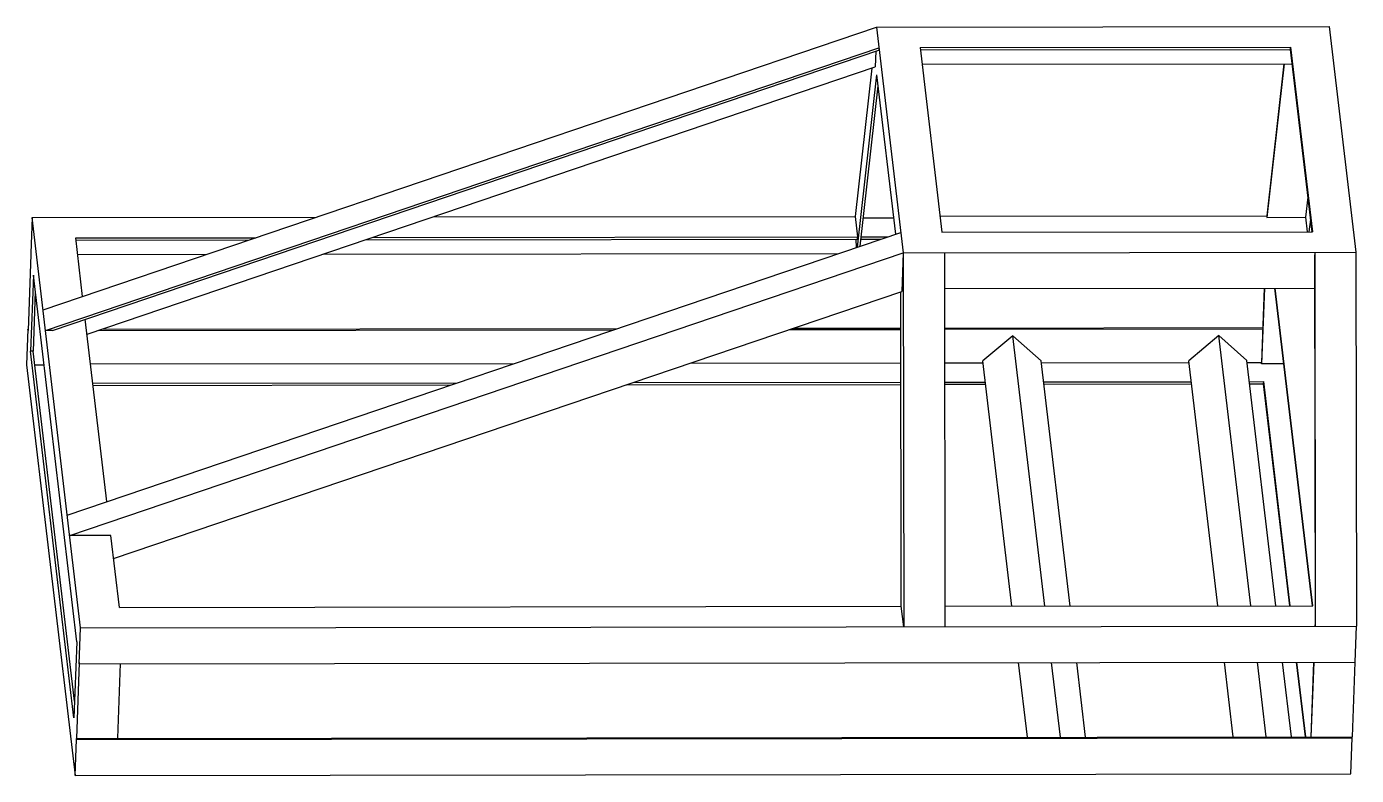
# Model space of a CAD drawing. Header units: inches. Extents: x -63.4 to 1.1, y -20.4 to 15.9.
import ezdxf

# ---------------------------------------------------------------- set-up
doc = ezdxf.new("R2010")
doc.units = ezdxf.units.IN
doc.header["$MEASUREMENT"] = 0

msp = doc.modelspace()

# ---------------------------------------------------------------- linework, layer by layer
at = {"color": 7, "linetype": 'Continuous', "lineweight": 25}
for p, q in [((-62.629, 2.142), (-22.21, 15.854)), ((-22.21, 15.854), (-0.26, 15.883)), ((-22.21, 15.854), (-20.915, 4.904)), ((-0.26, 15.883), (1.035, 4.932)), ((-62.511, 1.147), (-22.093, 14.859)), ((-22.093, 14.859), (-22.097, 14.742)), ((-20.097, 14.862), (-2.138, 14.885)), ((-20.097, 14.862), (-19.038, 5.902)), ((-2.142, 14.777), (-2.138, 14.885)), ((-2.138, 14.885), (-1.078, 5.925)), ((-62.171, 1.147), (-22.097, 14.742)), ((-22.244, 14.693), (-22.272, 13.928)), ((-20.084, 14.753), (-2.142, 14.777)), ((-2.152, 14.777), (-1.105, 5.925)), ((-60.493, 0.961), (-22.272, 13.928)), ((-22.435, 13.873), (-23.249, 6.674)), ((-22.207, 13.542), (-23.152, 5.18)), ((-22.207, 13.542), (-21.293, 5.811)), ((-20.003, 14.061), (-2.07, 14.084)), ((-2.459, 14.083), (-3.294, 6.7)), ((-2.442, 14.084), (-3.285, 6.629)), ((-22.143, 13.003), (-23.023, 5.224)), ((-1.304, 7.607), (-1.415, 6.631)), ((-63.158, 6.622), (-63.223, 4.887)), ((-63.158, 6.622), (-49.371, 6.64)), ((-60.804, -13.288), (-63.158, 6.622)), ((-43.733, 6.647), (-23.249, 6.674)), ((-23.249, 6.674), (-23.131, 5.679)), ((-22.867, 6.603), (-21.386, 6.605)), ((-19.13, 6.68), (-3.294, 6.7)), ((-3.294, 6.7), (-3.285, 6.629)), ((-3.285, 6.629), (-1.415, 6.631)), ((-1.415, 6.631), (-1.331, 5.925)), ((-1.177, 6.532), (-1.246, 5.925)), ((-61.451, -7.813), (-21.033, 5.899)), ((-19.038, 5.902), (-1.078, 5.925)), ((-1.113, 5.993), (-1.121, 5.925)), ((-61.045, 5.629), (-52.317, 5.641)), ((-60.71, 2.793), (-61.045, 5.629)), ((-61.032, 5.521), (-52.638, 5.532)), ((-47, 5.539), (-23.135, 5.57)), ((-46.679, 5.648), (-23.131, 5.679)), ((-23.187, 5.168), (-23.204, 5.57)), ((-23.135, 5.57), (-23.131, 5.679)), ((-22.984, 5.57), (-21.999, 5.572)), ((-22.971, 5.679), (-21.678, 5.681)), ((-63.216, 4.825), (-63.353, 1.139)), ((-63.223, 4.887), (-63.216, 4.825)), ((-61.334, -8.809), (-20.915, 4.904)), ((-60.95, 4.828), (-54.687, 4.836)), ((-49.049, 4.844), (-24.048, 4.876)), ((-20.915, 4.904), (-20.985, 3.039)), ((-20.915, 4.904), (1.035, 4.932)), ((-20.915, 4.904), (-20.894, -13.236)), ((-18.92, 4.906), (-18.899, -13.234)), ((-0.961, 4.93), (-0.969, 4.711)), ((-0.969, 4.711), (-0.948, -13.139)), ((-0.961, 4.93), (-0.939, -13.21)), ((1.035, 4.932), (1.056, -13.208)), ((-63.098, 3.83), (-63.235, 0.144)), ((-60.994, -13.965), (-63.098, 3.83)), ((-63.003, 3.028), (-63.11, 0.144)), ((-59.206, -9.927), (-20.985, 3.039)), ((-21.048, 3.018), (-21.03, -12.241)), ((-18.918, 3.172), (-0.967, 3.195)), ((-3.415, 3.192), (-3.549, -0.409)), ((-3.405, 3.192), (-3.541, -0.471)), ((-1.074, -12.215), (-2.896, 3.193)), ((-1.057, -12.215), (-2.879, 3.193)), ((-59.533, -7.162), (-60.579, 1.687)), ((-63.36, 1.201), (-63.425, -0.533)), ((-63.353, 1.139), (-63.36, 1.201)), ((-63.36, 1.201), (-63.351, 1.201)), ((-62.171, 1.147), (-62.511, 1.147)), ((-59.956, 1.144), (-34.955, 1.176)), ((-59.772, 1.206), (-34.771, 1.239)), ((-26.444, 1.187), (-21.045, 1.194)), ((-26.26, 1.25), (-21.045, 1.257)), ((-18.916, 1.259), (-3.486, 1.28)), ((-18.916, 1.197), (-3.488, 1.217)), ((-15.597, 0.889), (-17.054, -0.339)), ((-14.046, -12.232), (-15.597, 0.889)), ((-14.232, -0.335), (-15.597, 0.889)), ((-5.62, 0.902), (-7.077, -0.326)), ((-4.068, -12.219), (-5.62, 0.902)), ((-4.255, -0.322), (-5.62, 0.902)), ((-61.131, -17.651), (-63.235, 0.144)), ((-63.11, 0.144), (-63.235, 0.144)), ((-61.101, -16.849), (-63.11, 0.144)), ((-63.425, -0.533), (-61.07, -20.444)), ((-62.58, -0.548), (-63.028, -0.549)), ((-60.322, -0.483), (-39.766, -0.456)), ((-31.256, -0.445), (-21.043, -0.432)), ((-18.914, -0.429), (-17.044, -0.427)), ((-15.648, -12.234), (-17.054, -0.339)), ((-12.826, -12.23), (-14.232, -0.335)), ((-14.222, -0.423), (-7.066, -0.414)), ((-5.67, -12.221), (-7.077, -0.326)), ((-2.848, -12.217), (-4.255, -0.322)), ((-4.244, -0.41), (-3.549, -0.409)), ((-3.541, -0.471), (-3.549, -0.409)), ((-2.463, -0.47), (-3.541, -0.471)), ((-60.212, -1.416), (-42.528, -1.393)), ((-60.199, -1.525), (-42.849, -1.502)), ((-34.339, -1.491), (-21.042, -1.474)), ((-34.018, -1.382), (-21.042, -1.365)), ((-18.913, -1.362), (-16.933, -1.36)), ((-18.913, -1.471), (-16.921, -1.468)), ((-14.111, -1.356), (-6.956, -1.347)), ((-14.099, -1.465), (-6.943, -1.455)), ((-4.134, -1.343), (-3.438, -1.342)), ((-4.121, -1.452), (-3.442, -1.451)), ((-3.442, -1.451), (-3.438, -1.342)), ((-2.169, -12.216), (-3.442, -1.451)), ((-2.152, -12.216), (-3.438, -1.342)), ((-59.338, -8.806), (-61.334, -8.809)), ((-58.926, -12.29), (-59.338, -8.806)), ((-58.926, -12.29), (-21.012, -12.241)), ((-20.894, -13.236), (-21.012, -12.241)), ((-18.9, -12.238), (-1.057, -12.215)), ((-60.869, -15.023), (-60.804, -13.288)), ((-60.804, -13.288), (1.056, -13.208)), ((-0.939, -13.21), (-0.948, -13.139)), ((0.992, -14.942), (1.056, -13.208)), ((-60.994, -13.965), (-61.131, -17.651)), ((-60.876, -14.961), (-61.013, -18.647)), ((-60.876, -14.961), (-60.869, -15.023)), ((-60.869, -15.023), (0.992, -14.942)), ((-58.883, -15.02), (-59.018, -18.644)), ((-14.896, -18.587), (-15.325, -14.964)), ((-13.295, -18.585), (-13.723, -14.962)), ((-12.074, -18.583), (-12.503, -14.96)), ((-4.919, -18.574), (-5.347, -14.951)), ((-3.317, -18.572), (-3.746, -14.948)), ((-2.097, -18.57), (-2.525, -14.947)), ((-1.418, -18.569), (-1.847, -14.946)), ((-1.401, -18.569), (-1.83, -14.946)), ((-1.023, -14.945), (-1.158, -18.569)), ((-1.014, -14.945), (-1.148, -18.569)), ((0.982, -14.942), (0.847, -18.566)), ((-61.013, -18.647), (0.847, -18.566)), ((-61.006, -18.709), (-61.013, -18.647)), ((-61.006, -18.709), (0.854, -18.628)), ((0.79, -20.363), (0.854, -18.628)), ((0.854, -18.628), (0.847, -18.566)), ((-61.07, -20.444), (-61.006, -18.709)), ((-61.07, -20.444), (0.79, -20.363))]:
    msp.add_line(p, q, dxfattribs=at)

doc.saveas('drawing.dxf')
